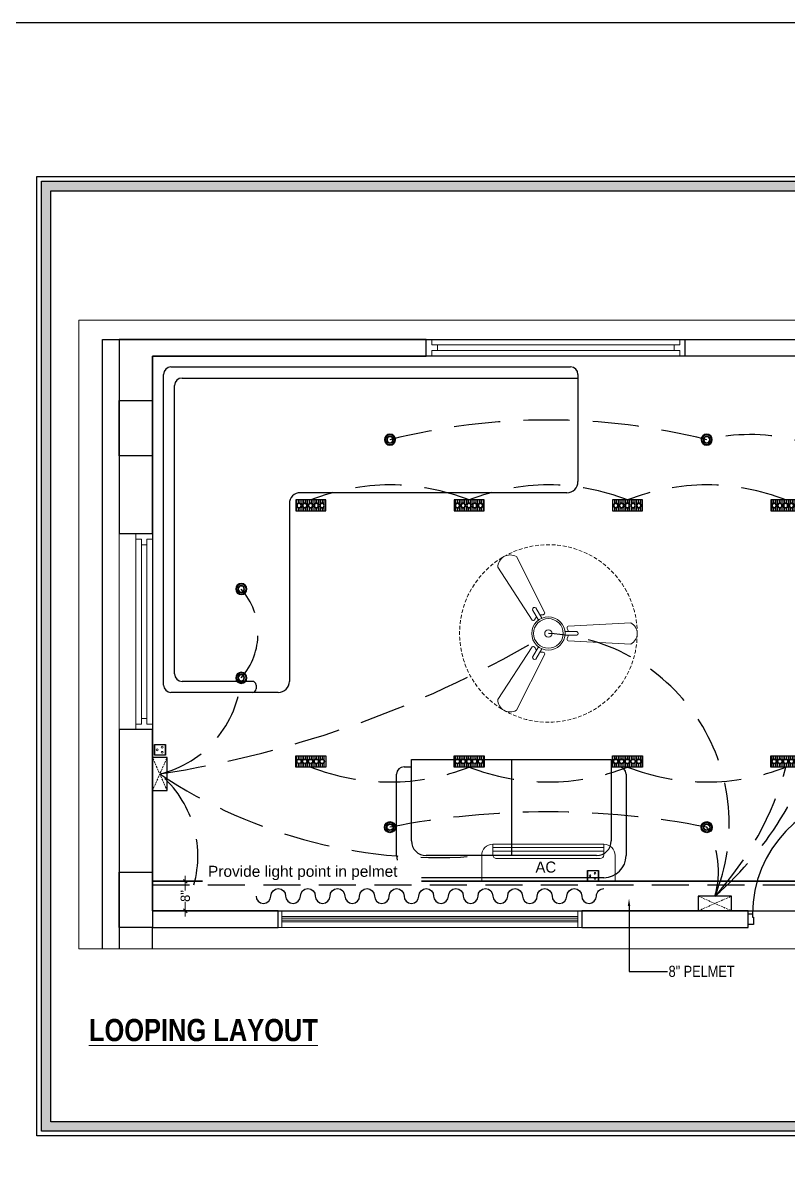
# Model space of a CAD drawing. Header units: millimetres. Extents: x 143362 to 145167, y -178521 to -176194.
# Drawn here: x 143798.1 to 144005, y -176500.3 to -176194.1 of the extents above; entities that cross this region are included whole.
import ezdxf
from ezdxf import colors
from ezdxf.entities.mleader import LeaderData, LeaderLine
from ezdxf.math import Vec2, Vec3

# ---------------------------------------------------------------- set-up
doc = ezdxf.new("R2010")
doc.units = ezdxf.units.MM
doc.header["$MEASUREMENT"] = 0
doc.header["$PDMODE"] = 2
for name, pattern in [('DASHED', [0.75, 0.5, -0.25]), ('DASHED2', [0.375, 0.25, -0.125]), ('DASHEDX2', [1.5, 1, -0.5])]:
    doc.linetypes.add(name, pattern=pattern)
doc.layers.get('Defpoints').update_dxf_attribs({"color": 220})
doc.layers.add('AR ELE-5', color=134, linetype='Continuous')
for name, color, linetype, lineweight in [('COLUMN', 1, 'Continuous', 30), ('DIM.', 250, 'Continuous', 13), ('dim05', 1, 'Continuous', 13), ('el', 7, 'Continuous', 20), ('ELEC-wires', 1, 'DASHED2', 13), ('Electrical', 84, 'Continuous', 30), ('FALSE CEILING', 6, 'Continuous', 30), ('FIRST FLOOR ( DW_RAIL )', 7, 'Continuous', 9), ('FUR1', 22, 'Continuous', 0), ('FURNITURE', 32, 'Continuous', 9), ('FURNITURE-1', 252, 'Continuous', 13), ('hatch-rcc', 251, 'Continuous', 9), ('Labelling', 1, 'Continuous', 25), ('Looping', 10, 'Continuous', 25), ('NAME PLATE', 7, 'Continuous', 25), ('SECOND FLOOR', 7, 'Continuous', 9), ('SECOND FLOOR  ( PLINE )', 251, 'Continuous', 30), ('SECOND FLOOR ( DW_RAIL )', 7, 'Continuous', 9), ('Text', 7, 'Continuous', 15), ('text1', 1, 'Continuous', 15), ('wall', 7, 'Continuous', 30)]:
    doc.layers.add(name, color=color, linetype=linetype, lineweight=lineweight)
doc.layers.add('hatch', color=250, linetype='Continuous', lineweight=9, transparency=0.5)
doc.layers.add('XX~SLAB ( PLINE )', color=251, linetype='Continuous', plot=False)
doc.styles.add('Aerial', font='arial.ttf')
doc.styles.get("Standard").update_dxf_attribs({"font": 'arial.ttf', "height": 6})
doc.styles.add('style4', font='ARIALN.TTF')
doc.styles.add('TEXT', font='eurr____.ttf')
doc.dimstyles.new('Cn_BT_9 ( BOLD )', dxfattribs={"dimtxt": 2.5, "dimasz": 1, "dimexe": 1.5, "dimexo": 0, "dimgap": 0.09, "dimtad": 0, "dimdec": 0, "dimzin": 3, "dimdsep": 46, "dimlunit": 4, "dimtxsty": 'Aerial', "dimblk": 'OBLIQUE', "dimcen": 0.09, "dimdle": 1.5, "dimclrd": 1, "dimclre": 1, "dimclrt": 5, "dimadec": 0, "dimazin": 0, "dimtfac": 0.75, "dimtdec": 0, "dimtofl": 0, "dimtmove": 0, "dimatfit": 3, "dimldrblk": 'OBLIQUE', "dimfxl": 0, "dimtolj": 1, "dimtzin": 0, "dimlwd": 15, "dimlwe": 15, "dimarcsym": 0})

# ---------------------------------------------------------------- blocks, each defined once
blk = doc.blocks.new('ceiling')
at = {"layer": 'FURNITURE', "color": 9, "lineweight": 30, "true_color": 0xc7c8ca}
for p, q in [((142904.8893330341, -176849.371071154, -0.1256346067153965), (143012.8893330341, -176849.371071154, -0.1256346067153965)), ((142902.8893330341, -176935.371071154, -0.1256346067153965), (142902.8893330341, -176851.371071154, -0.1256346067153965)), ((142907.8893330341, -176852.371071154, -0.1256346067153965), (143014.8893330341, -176852.371071154, -0.1256346067153965)), ((143014.8893330341, -176851.371071154, -0.1256346067153965), (143014.8893330341, -176880.3576746869, -0.1256346067153965)), ((142905.8893330341, -176932.371071154, -0.1256346067153965), (142905.8893330341, -176854.371071154, -0.1256346067153965)), ((143113.8888561344, -176876.4191180264), (143095.3893330341, -176876.4191180264)), ((143011.8893330341, -176883.3576746869, -0.1256346067153965), (142939.8893330341, -176883.3576746869, -0.1256346067153965)), ((142936.8893330341, -176886.3576746869, -0.1256346067153965), (142936.8893330341, -176934.371071154, -0.1256346067153965)), ((142926.8893330341, -176934.371071154, -0.1256346067153965), (142907.8893330341, -176934.371071154, -0.1256346067153965)), ((142927.8893330341, -176935.371071154, -0.1256346067153965), (142927.8893330341, -176936.371071154, -0.1256346067153965)), ((142933.8893330341, -176937.371071154, -0.1256346067153965), (142904.8893330341, -176937.371071154, -0.1256346067153965)), ((142969.8893330327, -176977.4671716834, -0.1256346067153965), (142969.8893330327, -176955.4671716831, -0.1256346067153965)), ((142969.8893330327, -176955.4671716831, -0.1256346067153965), (143023.8893330331, -176955.4671716831, -0.1256346067153965)), ((142996.8893330329, -176955.4671716831, -0.1256346067153965), (142996.8893330329, -176981.4671716833, -0.1256346067153965)), ((143023.8893330331, -176955.4671716831, -0.1256346067153965), (143023.8893330331, -176977.4671716834, -0.1256346067153965)), ((143023.8893330331, -176955.4671716831, -0.1256346067153965), (143023.8893330331, -176957.4671716819, -0.1256346067153965)), ((142965.8893330329, -176981.4671716833, -0.1256346067153965), (142965.8893330329, -176959.467171683, -0.1256346067153965)), ((142967.8893330328, -176957.4671716819, -0.1256346067153965), (142969.8893330327, -176957.4671716819, -0.1256346067153965)), ((143023.8893330331, -176957.4671716819, -0.1256346067153965), (143025.8893330341, -176957.4671716819, -0.1256346067153965)), ((143027.8893330341, -176959.467171683, -0.1256346067153965), (143027.8893330341, -176981.4671716833, -0.1256346067153965)), ((143019.8893330333, -176981.4671716833, -0.1256346067153965), (142973.8893330325, -176981.4671716833, -0.1256346067153965)), ((143021.8893330342, -176987.4671716831, -0.1256346067153965), (142971.8893330327, -176987.4671716831, -0.1256346067153965))]:
    blk.add_line(p, q, dxfattribs=at)
at = {"layer": 'FURNITURE', "color": 3, "linetype": 'DASHEDX2', "lineweight": 30, "ltscale": 10}
blk.add_line((142899.8893330341, -176989.4186838441, -0.1256346067153965), (143113.8893330341, -176989.421693099, -0.1256346067153965), dxfattribs=at)
at = {"layer": 'FURNITURE', "color": 9, "lineweight": 30, "ltscale": 10, "true_color": 0xc7c8ca}
for points in [[(143090.3893330341, -176876.4191180264), (143113.8893330341, -176876.4191180264), (143113.8893330341, -176846.4191277162), (143090.3893330341, -176846.4191277162)], [(143090.3893330341, -176876.4191180265), (143091.3893330341, -176876.4191180265), (143091.3893330341, -176846.4191277163), (143090.3893330341, -176846.4191277163)], [(143112.8890588486, -176996.4191277162), (143113.8893330341, -176996.4191277162), (143113.8893330341, -176846.4191277162), (143112.8890588486, -176846.4191277162)], [(143113.8888561344, -176876.4191180264), (143113.8888561344, -176978.5005508197), (143095.3893330341, -176978.5005508197), (143095.3893330341, -176876.4191180264)], [(143096.3893330341, -176961.5005492047), (143096.3893330341, -176944.5005475896), (143095.3893330341, -176944.5005475896), (143095.3893330341, -176961.5005492047)], [(143096.3893330341, -176978.5005508197), (143096.3893330341, -176961.5005492047), (143095.3893330341, -176961.5005492047), (143095.3893330341, -176978.5005508197)], [(143113.889333034, -176996.4191277162), (143113.889333034, -176988.4191277162), (142899.8893330341, -176988.4191277162), (142899.8893330341, -176996.4191277162)]]:
    blk.add_lwpolyline(points, close=True, dxfattribs=at)
at = {"layer": 'FURNITURE', "color": 9, "lineweight": 25, "true_color": 0xc7c8ca, "elevation": -0.1256346067153965}
blk.add_lwpolyline([(142927.889333034, -176992.4207946417, 1), (142931.889333034, -176992.4207946417, -0.9999999999999999), (142935.889333034, -176992.4207946417, 0.9999999999999999), (142939.889333034, -176992.4207946417, -0.9999999999999999), (142943.889333034, -176992.4207946417, 0.9999999999999999), (142947.889333034, -176992.4207946417, -0.9999999999999999), (142951.889333034, -176992.4207946417, 0.9999999999999999), (142955.889333034, -176992.4207946417, -0.9999999999999999), (142959.889333034, -176992.4207946417, 0.9999999999999999), (142963.889333034, -176992.4207946417, -0.9999999999999999), (142967.889333034, -176992.4207946417, 0.9999999999999999), (142971.889333034, -176992.4207946417, -0.9999999999999999), (142975.889333034, -176992.4207946417, 0.9999999999999999), (142979.889333034, -176992.4207946417, -0.9999999999999999), (142983.889333034, -176992.4207946417, 0.9999999999999999), (142987.889333034, -176992.4207946417, -0.9999999999999999), (142991.889333034, -176992.4207946417, 0.9999999999999999), (142995.889333034, -176992.4207946417, -0.9999999999999999), (142999.889333034, -176992.4207946417, 0.9999999999999999), (143003.889333034, -176992.4207946417, -0.9999999999999999), (143007.889333034, -176992.4207946417, 0.9999999999999999), (143011.889333034, -176992.4207946417, -0.9999999999999999), (143015.889333034, -176992.4207946417, 0.9999999999945429), (143019.889333034, -176992.4207845859, -0.4142135623816193), (143021.8893330341, -176990.4207845859, -0.4142135623816193)], format="xyb", dxfattribs=at)
at = {"layer": 'FURNITURE', "color": 9, "lineweight": 30, "true_color": 0xc7c8ca}
for centre, radius, start, end in [((142904.8893330341, -176851.371071154, -0.1256346067153965), 2, 90, 180), ((143012.8893330341, -176851.371071154, -0.1256346067153965), 2, 0, 90), ((142907.8893330341, -176854.371071154, -0.1256346067153965), 2, 90, 180), ((143011.8893330341, -176880.3576746869, -0.1256346067153965), 3, 270, 0), ((142939.8893330341, -176886.3576746869, -0.1256346067153965), 3, 90, 180), ((142907.8893330341, -176932.371071154, -0.1256346067153965), 2, 180, 270), ((142904.8893330341, -176935.371071154, -0.1256346067153965), 2, 180, 270), ((142926.8893330341, -176935.371071154, -0.1256346067153965), 1, 0, 90), ((142933.8893330341, -176934.371071154, -0.1256346067153965), 3, 270, 0), ((142926.8893330341, -176936.371071154, -0.1256346067153965), 1, 270, 0), ((142967.8893330328, -176959.467171683, -0.1256346067153965), 2.000000000037146, 90, 180), ((143025.8893330341, -176959.467171683, -0.1256346067153965), 2.000000000037146, 0, 90), ((142973.8893330325, -176977.4671716834, -0.1256346067153965), 4.000000000074293, 180, 270), ((143019.8893330333, -176977.4671716834, -0.1256346067153965), 4.000000000074293, 270, 0), ((142971.8893330327, -176981.4671716833, -0.1256346067153965), 6.000000000111438, 180, 270), ((143021.8893330342, -176981.4671716833, -0.1256346067153965), 6.000000000111438, 270, 0)]:
    blk.add_arc(centre, radius, start, end, dxfattribs=at)
blk = doc.blocks.new('_Oblique')
at = {"layer": 'wall', "color": 0, "lineweight": -2}
blk.add_line((-0.5, -0.5), (0.5, 0.5), dxfattribs=at)
blk = doc.blocks.new('*D211')
at = {"layer": 'Defpoints', "color": 0, "ltscale": 10, "transparency": 16777216}
for p in [(143839.7541064305, -176426.2096183696, -0.1256346067153965), (143839.7541064305, -176434.2096183697, -0.1256346067153965), (143842.0617844357, -176434.2096183697)]:
    blk.add_point(p, dxfattribs=at)
at = {"layer": 'FURNITURE', "color": 1, "lineweight": 15, "ltscale": 10, "transparency": 16777216}
for p, q in [((143839.7541064305, -176426.2096183696), (143843.5617844357, -176426.2096183696)), ((143842.0617844357, -176424.7096183696), (143842.0617844357, -176428.6811804434)), ((143842.0617844357, -176435.7096183697), (143842.0617844357, -176431.738056296)), ((143839.7541064305, -176434.2096183697), (143843.5617844357, -176434.2096183697))]:
    blk.add_line(p, q, dxfattribs=at)
for p, rotation in [((143842.0617844357, -176426.2096183696), 90), ((143842.0617844357, -176434.2096183697), 270)]:
    blk.add_blockref('_Oblique', p, dxfattribs=dict(at, rotation=rotation))
at = {"layer": 'FURNITURE', "color": 5, "lineweight": 30, "ltscale": 10, "transparency": 16777216, "insert": (143842.0617844356, -176430.2096183697), "char_height": 2.5, "attachment_point": 5, "rotation": 90, "style": 'Aerial'}
blk.add_mtext('\\A1;8"', dxfattribs=at)
blk = doc.blocks.new('LAYOUT FILE')
at = {"layer": 'NAME PLATE', "true_color": 0xd39e00}
h = blk.add_hatch(color=42, dxfattribs=at)
h.paths.add_polyline_path([(3346889.827735284, -513806.1795522575), (3346889.827735284, -514260.6977624563), (3347535.564499632, -514260.6977624563), (3347535.564499632, -513806.1795522575)])
h.paths.add_polyline_path([(3346894.359642195, -513810.7114591695), (3347531.03259272, -513810.7114591695), (3347531.03259272, -514256.1658555446), (3346894.359642195, -514256.1658555446)], flags=16)
at = {"layer": 'NAME PLATE', "color": 42, "true_color": 0xd39e00}
for points in [[(3346887.561781828, -513803.9135988018), (3347537.830453087, -513803.9135988018), (3347537.830453087, -514262.9637159123), (3346887.561781828, -514262.9637159123)], [(3346889.827735284, -513806.1795522575), (3347535.564499632, -513806.1795522575), (3347535.564499632, -514260.6977624563), (3346889.827735284, -514260.6977624563)], [(3346894.359642195, -513810.7114591695), (3347531.03259272, -513810.7114591695), (3347531.03259272, -514256.1658555446), (3346894.359642195, -514256.1658555446)]]:
    blk.add_lwpolyline(points, close=True, dxfattribs=at)
blk = doc.blocks.new('w')
at = {"layer": 'Electrical', "lineweight": 25, "true_color": 0x000000}
h = blk.add_hatch(dxfattribs=at)
h.set_pattern_fill('ANSI31', color=18, scale=4, angle=225)
h.set_pattern_definition([(270, (3371208.621729106, -539867.7139233053), (0.5, -2.08592001124677e-16), [])])
h.paths.add_polyline_path([(3358215.099537581, -518899.8754394948), (3358215.967990607, -518898.825342983, -0.6754013449340274), (3358216.426866263, -518897.6855610311, -0.1553601880188827), (3358216.80978176, -518897.8074825704), (3358217.429472655, -518897.0581787527), (3358217.429472655, -518896.8754394948), (3358209.340018004, -518896.8754394948), (3358209.340018004, -518899.8754394948)])
h.paths.add_polyline_path([(3358210.204424113, -518899.0100849569, -1), (3358210.204424113, -518897.6855610311, -1)], flags=16)
h.paths.add_polyline_path([(3358211.76003477, -518897.6855610311, -1), (3358211.76003477, -518899.0100849569, -1)], flags=16)
h.paths.add_polyline_path([(3358210.204424113, -518898.8776329458, -1), (3358210.204424113, -518897.8180130422, -1)], flags=0)
h.paths.add_polyline_path([(3358211.76003477, -518897.8180130422, -1), (3358211.76003477, -518898.8776329458, -1)], flags=0)
h.paths.add_polyline_path([(3358213.315645427, -518897.6855610311, -1), (3358213.315645427, -518899.0100849569, -1)], flags=16)
h.paths.add_polyline_path([(3358213.315645427, -518897.8180130422, -1), (3358213.315645427, -518898.8776329458, -1)], flags=0)
h.paths.add_polyline_path([(3358214.871255606, -518897.6855610311, -1), (3358214.871255606, -518899.0100849569, -1)], flags=16)
h.paths.add_polyline_path([(3358214.871255606, -518897.8180130422, -1), (3358214.871255606, -518898.8776329458, -1)], flags=0)
h.paths.add_polyline_path([(3358215.967990607, -518898.825342983), (3358215.099537581, -518899.8754394948), (3358217.429472655, -518899.8754394948), (3358217.429472655, -518897.0581787527), (3358216.80978176, -518897.8074825704, -0.7310618980470819), (3358216.426866263, -518899.0100849569, -0.19374381908399)], flags=17)
at = {"layer": 'Electrical', "color": 240, "true_color": 0xed1f24}
blk.add_lwpolyline([(3358217.429472655, -518899.8754394948), (3358209.340018004, -518899.8754394948), (3358209.340018004, -518896.8754394948), (3358217.429472655, -518896.8754394948)], close=True, dxfattribs=at)
at = {"layer": 'Electrical', "color": 18, "lineweight": 25, "true_color": 0x000000}
for centre, radius in [((3358210.204424113, -518898.347822994), 0.6622624775001867), ((3358210.204424113, -518898.347822994), 0.5298099820001494), ((3358211.76003477, -518898.347822994), 0.6622624775001867), ((3358211.76003477, -518898.347822994), 0.5298099820001494), ((3358213.315645427, -518898.347822994), 0.6622624775001867), ((3358213.315645427, -518898.347822994), 0.5298099820001494), ((3358214.871255606, -518898.347822994), 0.6622624775001867), ((3358214.871255606, -518898.347822994), 0.5298099820001494), ((3358216.426866263, -518898.347822994), 0.6622624775001867), ((3358216.426866263, -518898.347822994), 0.5298099820001494)]:
    blk.add_circle(centre, radius, dxfattribs=at)
blk = doc.blocks.new('AC PLAN')
at = {"layer": 'Electrical', "lineweight": 15}
for p, q in [((1311.478312313288, 1908.437104413139), (1311.478312313288, 1944.463337132561)), ((1311.478312313288, 1944.463337132561), (1318.461405575007, 1944.463337132561)), ((1317.600181400507, 1912.452940652001), (1317.600181400507, 1940.4475008937)), ((1318.604140579432, 1941.451459595787), (1321.473282634943, 1941.451459595787)), ((1319.608099758357, 1911.448981473076), (1319.608099758357, 1941.451459595787)), ((1320.612058460444, 1911.448981473076), (1320.612058460444, 1941.451459595787)), ((1321.473282634943, 1941.451459595787), (1321.473282634943, 1911.448981473076)), ((1321.473282634943, 1911.448981473076), (1321.473282634943, 1941.451459595787)), ((1318.604140579432, 1911.448981473076), (1321.473282634943, 1911.448981473076)), ((1321.473282634943, 1911.448981473076), (1321.473282634943, 1911.448981473076)), ((1318.461405575007, 1908.437104413139), (1311.478312313288, 1908.437104413139))]:
    blk.add_line(p, q, dxfattribs=at)
for centre, radius, start, end in [((1318.461405575007, 1941.451459595787), 3.011877179953444, 0, 90), ((1318.461405575007, 1911.448981473076), 3.01187717996163, 270, 0)]:
    blk.add_arc(centre, radius, start, end, dxfattribs=at)
at = {"layer": 'Electrical', "lineweight": 15, "extrusion": (0, 0, -1)}
for centre, major_axis, ratio, start_param, end_param in [((1318.604140579432, 1940.4475008937), (-0.7099062593501634, 0.7099062593501637), 0.9999999999999748, -0.7853981633974609, 0.7853981633974608), ((1318.604140579432, 1912.452940652001), (-0.709906259350163, 0.7099062593501634), 0.9999999999999764, 3.926990816987252, 5.497787143782125)]:
    blk.add_ellipse(centre, major_axis=major_axis, ratio=ratio, start_param=start_param, end_param=end_param, dxfattribs=at)
at = {"layer": 'Text', "style": 'TEXT'}
blk.add_text('AC', height=3, rotation=270, dxfattribs=at).set_placement((1313.813313305109, 1929.931385228264))
blk = doc.blocks.new('3we')
at = {"layer": 'Electrical', "color": 18, "ltscale": 8, "true_color": 0x000000}
for radius in [1.504376299679279, 1.304376299679279, 0.9043762996792791, 0.8043762996792791]:
    blk.add_circle((56069.74562501907, 46700.93958170684), radius, dxfattribs=at)
blk = doc.blocks.new('fan plan')
at = {"layer": 'Electrical', "lineweight": 15, "ltscale": 20}
for p, q in [((4593.496326468783, 3687.626324393863), (4594.38182594617, 3670.636230924243)), ((4598.381775878268, 3670.636300900096), (4599.266681216555, 3687.626425364131)), ((4595.881822131472, 3669.784479775542), (4595.88176538785, 3673.024781980628)), ((4596.881753466922, 3672.998418786639), (4596.881809733706, 3669.784497299308)), ((4590.771327040988, 3664.382410802955), (4575.614995024996, 3656.653698840255)), ((4589.475684188204, 3661.902294197196), (4592.258993647891, 3663.509303608054)), ((4600.50485756238, 3663.509447851295), (4603.311069987612, 3661.889345862979)), ((4617.149096034365, 3656.654425301665), (4601.992493651705, 3664.38260708105)), ((4578.500259898501, 3651.656475701446), (4592.771362803775, 3660.918387451286)), ((4592.759002707797, 3662.643297770137), (4589.952847026187, 3661.023097612971)), ((4599.992579005557, 3660.918513753528), (4614.264006160098, 3651.657101311797)), ((4602.788244746524, 3661.036512472743), (4600.004879020053, 3662.643424549216))]:
    blk.add_line(p, q, dxfattribs=at)
at = {"layer": 'Electrical', "linetype": 'DASHED', "lineweight": 15, "ltscale": 2}
blk.add_circle((4596.381894133883, 3665.312408485526), 23.99970000562427, dxfattribs=at)
at = {"layer": 'Electrical', "lineweight": 15, "ltscale": 20}
for centre, major_axis, start_param, end_param in [((4596.38153221448, 3686.000213482494), (2.341863432346697, 2.341863432346696), -0.2721361291036917, 1.842967439713894), ((4596.377004168826, 3672.83122757923), (0.3759818385687899, 0.3759818385687896), -0.4655362909922138, 1.983617803112642), ((4596.381894133883, 3665.312408485526), (3.181940741064064, -3.181940741064066), 3.141610145497995, 9.42479545267758), ((4596.381894133883, 3665.312408485526), (2.82839176984321, -2.828391769843211), 1.749190548672175e-05, 6.283202799085073), ((4594.854360125857, 3670.898577609176), (0.3821742255151437, 0.3821742255151436), 2.86301433426618, 4.257784469389463), ((4596.381840251284, 3668.390411117191), (1.705243754148765, -1.705243754148766), 2.565057313377553, 2.951307596066175), ((4596.381840251284, 3668.390411117191), (1.705243754148805, 1.705243754148804), 0.1903200413288042, 0.5765703240099498), ((4597.909232638674, 3670.898631014938), (0.3821742255066939, -0.3821742255066939), 5.167028475209826, 6.56179861035781), ((4596.381894133883, 3665.312408485526), (0.7070979424562556, 0.7070979424562551), 1.570813818704242, 7.853999125883828), ((4590.780414126712, 3663.842011191959), (0.3821742255135991, -0.3821742255135992), 0.9782382703782204, 2.373008405784323), ((4593.716292403536, 3663.77336052906), (1.705243754210263, -1.705243754210263), 3.855511470216884, 4.241761753226189), ((4599.047549269992, 3663.773453810329), (1.705243754224156, 1.705243754224155), 5.18305119135727, 5.569301474366657), ((4601.983425639468, 3663.842207172031), (0.3821742255036927, -0.3821742255036931), 2.339415558367273, 3.734185693862039), ((4589.872850440341, 3661.548764088267), (0.3759818385798772, -0.3759818385798775), 3.199655137748724, 5.648809232417091), ((4593.716292403536, 3663.77336052906), (1.705243754433056, -1.705243754433056), 4.659452416199873, 5.045702698893486), ((4592.307896636325, 3661.196440675372), (0.3821742255026672, 0.382174225502667), -1.325775871024298, 0.06899426504759609), ((4600.456035636264, 3661.196583190078), (0.3821742255083271, -0.3821742255083274), 3.072633372393843, 4.467403508410714), ((4599.047549269992, 3663.773453810329), (1.70524375423754, 1.705243754237539), 4.379110245656963, 4.76536052839575), ((4602.895827315646, 3661.557233729476), (0.3759818385804788, 0.3759818385804785), 3.723253913741946, 6.172408008385736), ((4578.465910456973, 3654.968192615623), (2.341863432336321, -2.341863432336322), 3.393055299604534, 5.50815886913621), ((4614.298239730197, 3654.968819358462), (2.341863432340048, -2.341863432340051), 5.487450402242704, 7.602553971772339)]:
    blk.add_ellipse(centre, major_axis=major_axis, ratio=1, start_param=start_param, end_param=end_param, dxfattribs=at)
blk = doc.blocks.new('RGH')
at = {"color": 242, "linetype": 'DASHED', "true_color": 0xcd2027}
for p, q in [((130318.5484347768, 18194.21807668955), (130309.5413055845, 18198.20493577273)), ((130318.5484347768, 18198.20493577273), (130309.5413055845, 18194.21807668955))]:
    blk.add_line(p, q, dxfattribs=at)
at = {"layer": 'ELEC-wires', "color": 5, "linetype": 'ByBlock', "lineweight": 30, "ltscale": 4}
blk.add_lwpolyline([(130309.5413055845, 18198.20493577273), (130318.5484347768, 18198.20493577273), (130318.5484347768, 18194.21807668955), (130309.5413055845, 18194.21807668955)], close=True, dxfattribs=at)
blk = doc.blocks.new('erfer')
at = {"layer": 'hatch-rcc', "lineweight": 30}
blk.add_lwpolyline([(1905.896315097809, -1304.211636602879), (1908.37822675705, -1304.211636602879), (1908.37822675705, -1306.727737888694), (1905.896315097809, -1306.727737888694)], close=True, dxfattribs=at)
at = {"layer": 'hatch-rcc'}
blk.add_lwpolyline([(1905.961758136749, -1304.277079686522), (1908.312783718109, -1304.277079686522), (1908.312783718109, -1306.66229480505), (1905.961758136749, -1306.66229480505)], close=True, dxfattribs=at)
for centre in [(1906.559575557709, -1305.954284504056), (1907.138298988342, -1304.812301203609), (1907.717022418976, -1305.954284504056)]:
    blk.add_circle(centre, 0.2107772827148438, dxfattribs=at)
blk = doc.blocks.new('16')
at = {"layer": 'hatch-rcc', "color": 1, "lineweight": 30}
blk.add_lwpolyline([(392822.8275217687, -38266.86595234129), (392825.1280803315, -38266.86595234129), (392825.1280803315, -38269.19820229724), (392822.8275217687, -38269.19820229724)], close=True, dxfattribs=at)
at = {"layer": 'hatch-rcc', "color": 1}
blk.add_lwpolyline([(392822.8881828898, -38266.92661350378), (392825.0674192104, -38266.92661350378), (392825.0674192104, -38269.13754113475), (392822.8881828898, -38269.13754113475)], close=True, dxfattribs=at)
for centre in [(392823.4423178372, -38268.48126509268), (392823.9787539907, -38267.42272642526), (392824.5151901442, -38268.48126509268)]:
    blk.add_circle(centre, 0.1953758026748124, dxfattribs=at)

msp = doc.modelspace()

# ---------------------------------------------------------------- linework, layer by layer
at = {"elevation": -0.1256346067153965}
msp.add_lwpolyline([(143994.1793854041, -176435.0221183696), (143995.3293854041, -176435.0221183696), (143995.3293854041, -176435.8846183696), (143995.6168854041, -176435.8846183696), (143995.6168854041, -176437.8971183696), (143994.1793854041, -176437.8971183696)], close=True, dxfattribs=at)
at = {"layer": 'AR ELE-5', "linetype": 'ByBlock', "ltscale": 15}
msp.add_arc((144027.5765833522, -176435.0416683998, -0.1256346067153965), 32.24720387429808, 92.37301451237741, 179.9652641387007, dxfattribs=at)
at = {"layer": 'COLUMN'}
for p, q in [((143824.1793854041, -176296.2096183693, -0.1256346067153965), (143833.1793854041, -176296.2096183693, -0.1256346067153965)), ((143824.1793854041, -176311.2096183693, -0.1256346067153965), (143824.1793854041, -176296.2096183693, -0.1256346067153965)), ((143833.1793854041, -176296.2096183693, -0.1256346067153965), (143833.1793854041, -176311.2096183693, -0.1256346067153965)), ((143833.1793854041, -176311.2096183693, -0.1256346067153965), (143824.1793854041, -176311.2096183693, -0.1256346067153965)), ((143824.1793854041, -176423.7096183696, -0.1256346067153965), (143833.1793854041, -176423.7096183696, -0.1256346067153965)), ((143824.1793854041, -176438.7096183696, -0.1256346067153965), (143824.1793854041, -176423.7096183696, -0.1256346067153965)), ((143833.1793854041, -176423.7096183696, -0.1256346067153965), (143833.1793854041, -176438.7096183696, -0.1256346067153965)), ((143833.1793854041, -176438.7096183696, -0.1256346067153965), (143824.1793854041, -176438.7096183696, -0.1256346067153965))]:
    msp.add_line(p, q, dxfattribs=at)
at = {"layer": 'FALSE CEILING', "lineweight": 25, "elevation": -0.1256346067153965}
for points in [[(144047.1793854041, -176426.2096183696), (144047.1793854041, -176284.2096183696), (143833.17915242, -176284.2096183696), (143833.17915242, -176426.2096183696)], [(143833.1793854041, -176426.2096183696), (143833.1793854041, -176434.2096183696), (144047.1793854041, -176434.2096183696), (144047.1793854041, -176426.2096183696)]]:
    msp.add_lwpolyline(points, close=True, dxfattribs=at)
at = {"layer": 'FIRST FLOOR ( DW_RAIL )'}
for p, q in [((143868.1793854041, -176438.7096183698, -0.1256346067153965), (143868.1793854041, -176434.2096183698, -0.1256346067153965)), ((143868.1793854041, -176435.7096183698, -0.1256346067153965), (143948.1793854041, -176435.7096183697, -0.1256346067153965)), ((143868.1793854041, -176436.2096183698, -0.1256346067153965), (143868.1793854041, -176435.7096183698, -0.1256346067153965)), ((143948.1793854041, -176436.2096183696, -0.1256346067153965), (143868.1793854041, -176436.2096183698, -0.1256346067153965)), ((143868.1793854041, -176436.7096183698, -0.1256346067153965), (143948.1793854041, -176436.7096183697, -0.1256346067153965)), ((143868.1793854041, -176437.2096183698, -0.1256346067153965), (143868.1793854041, -176436.7096183698, -0.1256346067153965)), ((143948.1793854041, -176434.2096183697, -0.1256346067153965), (143948.1793854041, -176438.7096183696, -0.1256346067153965)), ((143948.1793854041, -176434.2096183697, -0.1256346067153965), (143949.1793854041, -176434.2096183697, -0.1256346067153965)), ((143948.1793854041, -176435.7096183697, -0.1256346067153965), (143948.1793854041, -176436.2096183696, -0.1256346067153965)), ((143948.1793854041, -176436.7096183697, -0.1256346067153965), (143948.1793854041, -176437.2096183696, -0.1256346067153965)), ((143948.1793854041, -176437.2096183696, -0.1256346067153965), (143868.1793854041, -176437.2096183698, -0.1256346067153965))]:
    msp.add_line(p, q, dxfattribs=at)
at = {"layer": 'FURNITURE', "color": 3, "lineweight": 30, "ltscale": 10}
msp.add_lwpolyline([(143362.0188089069, -176194.062771595), (144504.6761070592, -176194.062771595), (144504.6761070592, -177339.5322632141), (143362.0188089069, -177339.5322632141)], close=True, dxfattribs=at)
at = {"layer": 'Labelling', "lineweight": 0, "ltscale": 10}
for p, q in [((144061.4528862875, -176274.5370135694), (143813.3042463347, -176274.5370135693)), ((143813.3042463347, -176274.5370135693), (143813.3042463347, -176444.4610907765)), ((143813.3042463347, -176444.4610907765), (144061.4528862875, -176444.4610907766))]:
    msp.add_line(p, q, dxfattribs=at)
at = {"layer": 'Looping', "color": 251, "linetype": 'DASHED', "lineweight": 25, "ltscale": 25, "true_color": 0x636466, "elevation": -0.8794422470073187}
for points in [[(143875.9793482702, -176323.0942238266, -0.1887496070340691), (143918.7792528905, -176323.0942238266, -0.1887496070340704), (143961.5791575108, -176323.0942238266)], [(143875.9793482702, -176395.3250129128, 0.1887496070340691), (143918.7792528905, -176395.3250129128, 0.1887496070340704), (143961.5791575108, -176395.3250129128)]]:
    msp.add_lwpolyline(points, format="xyb", dxfattribs=at)
at = {"layer": 'Looping', "color": 251, "linetype": 'DASHED', "lineweight": 25, "ltscale": 25, "true_color": 0x636466}
for centre, radius, start, end in [((143940.1791760772, -176476.1838824679, -0.8794422470073187), 174.6833139529616, 75.81732296715445, 104.1826770328455), ((143982.97910982, -176377.7633409456, -0.8794422470073187), 58.70834970810402, 68.62238960642962, 111.3776103935704), ((143843.5151072358, -176359.2096183696, -0.1256346067153965), 18.18532734920209, 318.7098395440993, 41.29016045590065), ((143982.97910982, -176340.6558957938, -0.8794422470073187), 58.70834970810402, 248.6223896064296, 291.3776103935704), ((143940.1791760772, -176630.1137853102, -0.8794422470073187), 222.6715708587443, 78.9181615942317, 101.0818384057684)]:
    msp.add_arc(centre, radius, start, end, dxfattribs=at)
at = {"layer": 'Looping', "linetype": 'DASHED', "lineweight": 25, "ltscale": 25}
for centre, radius, start, end in [((143994.6747808789, -176355.5296462999, -0.8794422470073187), 50.0892322563344, 357.4302264240737, 103.503059932302), ((143925.9051676812, -176361.807276667, -0.8794422470073187), 90.52140425614374, 310.9052536869744, 24.2737479945964), ((143828.249569509, -176369.0367748005, -0.3769038201459514), 29.01106713962904, 283.8066074557328, 355.7046924910133), ((143922.4348693081, -176372.9724310368, -0.8794422470073187), 84.93814604621073, 317.6216149131406, 344.7421703323044), ((143962.3351323039, -176423.4769329926, -0.8794422470073187), 23.81955640212221, 343.5483952374461, 29.92483000550299)]:
    msp.add_arc(centre, radius, start, end, dxfattribs=at)
at = {"layer": 'Looping', "color": 6, "linetype": 'DASHED', "lineweight": 25, "ltscale": 25}
for centre, radius, start, end in [((143790.0289052723, -176108.379194288, -0.2512692134307907), 292.3371285385192, 278.8834223561904, 300.9052688438231), ((143937.5988383481, -176410.6094534899, -1.005076853722715), 51.46456103844221, 337.5979695803412, 87.12612329843012)]:
    msp.add_arc(centre, radius, start, end, dxfattribs=at)
at = {"layer": 'SECOND FLOOR'}
for p, q in [((143824.1793854041, -176279.7096183696, -0.1256346067153965), (144061.4528862875, -176279.7096183697, -0.1256346067153965)), ((143824.1793854041, -176279.7096183696, -0.1256346067153965), (143824.1793854041, -176444.4610907765, -0.1256346067153965)), ((143977.1793478711, -176279.7096024584, -0.1256346067153965), (143907.1793854042, -176279.7096104138, -0.1256346067153965)), ((143907.1793854042, -176279.709610414, -0.1256346067153965), (143907.1793854042, -176284.2096104138, -0.1256346067153965)), ((143908.6793854042, -176279.7096104138, -0.1256346067153965), (143907.1793854042, -176279.709610414, -0.1256346067153965)), ((143907.1793854042, -176279.709610414, -0.1256346067153965), (143907.1793854042, -176284.2096104138, -0.1256346067153965)), ((143907.1793854042, -176279.7096104138, -0.1256346067153965), (143907.1793854042, -176284.2096104138, -0.1256346067153965)), ((143908.6793854042, -176281.209610414, -0.1256346067153965), (143908.6793854042, -176279.7096104138, -0.1256346067153965)), ((143977.1793478711, -176279.7096024584, -0.1256346067153965), (143975.6793478711, -176279.7096024584, -0.1256346067153965)), ((143975.6793478711, -176279.7096024584, -0.1256346067153965), (143975.6793478711, -176281.2096024584, -0.1256346067153965)), ((143977.1793478711, -176279.7096024584, -0.1256346067153965), (143977.1793478711, -176284.2096024582, -0.1256346067153965)), ((143977.1793478711, -176284.2096024584, -0.1256346067153965), (143977.1793478711, -176279.7096024584, -0.1256346067153965)), ((143977.1793478711, -176284.2096024584, -0.1256346067153965), (143977.1793478711, -176279.7096024584, -0.1256346067153965)), ((143910.1793854042, -176281.209610414, -0.1256346067153965), (143908.6793854042, -176281.209610414, -0.1256346067153965)), ((143908.6793854042, -176284.2096104138, -0.1256346067153965), (143908.6793854042, -176282.7096104136, -0.1256346067153965)), ((143908.6793854042, -176282.7096104136, -0.1256346067153965), (143910.1793854042, -176282.709610414, -0.1256346067153965)), ((143910.1793854042, -176281.209610414, -0.1256346067153965), (143974.1793478711, -176281.2096024585, -0.1256346067153965)), ((143910.1793854042, -176282.709610414, -0.1256346067153965), (143910.1793854042, -176281.209610414, -0.1256346067153965)), ((143910.1793854042, -176282.709610414, -0.1256346067153965), (143910.1793854042, -176281.209610414, -0.1256346067153965)), ((143974.1793478711, -176282.7096024585, -0.1256346067153965), (143910.1793854042, -176282.709610414, -0.1256346067153965)), ((143975.6793478711, -176281.2096024584, -0.1256346067153965), (143974.1793478711, -176281.2096024584, -0.1256346067153965)), ((143974.1793478711, -176281.2096024584, -0.1256346067153965), (143974.1793478711, -176282.7096024585, -0.1256346067153965)), ((143974.1793478711, -176281.2096024585, -0.1256346067153965), (143974.1793478711, -176282.7096024585, -0.1256346067153965)), ((143974.1793478711, -176282.7096024585, -0.1256346067153965), (143975.6793478711, -176282.7096024585, -0.1256346067153965)), ((143975.6793478711, -176282.7096024585, -0.1256346067153965), (143975.6793478711, -176284.2096024584, -0.1256346067153965)), ((143833.1793854041, -176434.2096183696, -0.1256346067153965), (143833.1793854041, -176284.2096183696, -0.1256346067153965)), ((143833.1793854041, -176284.2096183696, -0.1256346067153965), (144047.1793854041, -176284.2096183696, -0.1256346067153965)), ((143907.1793854042, -176284.2096104138, -0.1256346067153965), (143977.1793478711, -176284.2096024584, -0.1256346067153965)), ((143907.1793854042, -176284.2096104138, -0.1256346067153965), (143908.6793854042, -176284.2096104138, -0.1256346067153965)), ((143975.6793478711, -176284.2096024584, -0.1256346067153965), (143977.1793478711, -176284.2096024584, -0.1256346067153965)), ((143833.1793854041, -176332.2096183696, -0.1256346067153965), (143824.1793854041, -176332.2096183696, -0.1256346067153965)), ((143833.1793854041, -176385.2096183696, -0.1256346067153965), (143824.1793854041, -176385.2096183696, -0.1256346067153965)), ((143833.1793854041, -176434.2096183696, -0.1256346067153965), (143867.179385404, -176434.2096183698, -0.1256346067153965)), ((143867.179385404, -176438.7096183698, -0.1256346067153965), (143867.179385404, -176434.2096183698, -0.1256346067153965)), ((143949.1793854041, -176434.2096183697, -0.1256346067153965), (143994.1793854041, -176434.2096183696, -0.1256346067153965)), ((143949.1793854041, -176438.7096183697, -0.1256346067153965), (143949.1793854041, -176434.2096183697, -0.1256346067153965)), ((143994.1793854041, -176438.7096183696, -0.1256346067153965), (143994.1793854041, -176434.2096183696, -0.1256346067153965)), ((143833.1793854041, -176438.7096183696, -0.1256346067153965), (143994.1793854041, -176438.7096183696, -0.1256346067153965)), ((143833.1793854041, -176444.4610907765, -0.1256346067153965), (143833.1793854041, -176438.7096183696, -0.1256346067153965))]:
    msp.add_line(p, q, dxfattribs=at)
at = {"layer": 'SECOND FLOOR  ( PLINE )'}
for p, q in [((143907.1793854042, -176279.7096104139, -0.1256346067153965), (143824.1793854041, -176279.7096183696, -0.1256346067153965)), ((143824.1793854041, -176279.7096183696, -0.1256346067153965), (143824.1793854041, -176332.2096183696, -0.1256346067153965)), ((143907.1793854042, -176284.2096104138, -0.1256346067153965), (143907.1793854042, -176279.7096104139, -0.1256346067153965)), ((143977.1793478711, -176284.2096024582, -0.1256346067153965), (143977.1793478711, -176279.7096024582, -0.1256346067153965)), ((143977.1793478711, -176279.7096024582, -0.1256346067153965), (144061.4528862875, -176279.7096063762, -0.1256346067153965)), ((143833.1793854041, -176284.2096183696, -0.1256346067153965), (143907.1793854042, -176284.2096104138, -0.1256346067153965)), ((143833.1793854041, -176332.2096183696, -0.1256346067153965), (143833.1793854041, -176284.2096183696, -0.1256346067153965)), ((144047.1793854041, -176284.2096183696, -0.1256346067153965), (143977.1793478711, -176284.2096024582, -0.1256346067153965)), ((143824.1793854041, -176332.2096183696, -0.1256346067153965), (143833.1793854041, -176332.2096183696, -0.1256346067153965)), ((143828.6793854041, -176385.2096183696, -0.1256346067153965), (143824.1793854041, -176385.2096183696, -0.1256346067153965)), ((143824.1793854041, -176385.2096183696, -0.1256346067153965), (143824.1793854041, -176444.4610907765, -0.1256346067153965)), ((143833.1793854041, -176385.2096183696, -0.1256346067153965), (143828.6793854041, -176385.2096183696, -0.1256346067153965)), ((143833.1793854041, -176434.2096183696, -0.1256346067153965), (143833.1793854041, -176385.2096183696, -0.1256346067153965)), ((143867.179385404, -176434.2096183697, -0.1256346067153965), (143833.1793854041, -176434.2096183696, -0.1256346067153965)), ((143867.1793854041, -176438.7096183698, -0.1256346067153965), (143867.179385404, -176434.2096183697, -0.1256346067153965)), ((143994.1793854041, -176434.2096183696, -0.1256346067153965), (143949.1793854041, -176434.2096183697, -0.1256346067153965)), ((143949.1793854041, -176434.2096183697, -0.1256346067153965), (143949.1793854041, -176438.7096183697, -0.1256346067153965)), ((143994.1793854041, -176438.7096183696, -0.1256346067153965), (143994.1793854041, -176434.2096183696, -0.1256346067153965)), ((143833.179385404, -176444.4610907765, -0.1256346067153965), (143833.179385404, -176438.7096183696, -0.1256346067153965)), ((143833.179385404, -176438.7096183696, -0.1256346067153965), (143867.1793854041, -176438.7096183698, -0.1256346067153965)), ((143949.1793854041, -176438.7096183697, -0.1256346067153965), (143994.1793854041, -176438.7096183696, -0.1256346067153965))]:
    msp.add_line(p, q, dxfattribs=at)
at = {"layer": 'SECOND FLOOR ( DW_RAIL )'}
for p, q in [((143833.1793854041, -176332.2096183696, -0.1256346067153965), (143828.6793854042, -176332.2096183696, -0.1256346067153965)), ((143828.6793854042, -176332.2096183696, -0.1256346067153965), (143828.6793854042, -176333.7096183696, -0.1256346067153965)), ((143833.1793854042, -176332.2096183696, -0.1256346067153965), (143828.6793854042, -176332.2096183696, -0.1256346067153965)), ((143828.6793854042, -176332.2096183696, -0.1256346067153965), (143828.6793854041, -176385.2096183696, -0.1256346067153965)), ((143833.1793854042, -176333.7096183696, -0.1256346067153965), (143833.1793854041, -176332.2096183696, -0.1256346067153965)), ((143833.1793854041, -176385.2096183696, -0.1256346067153965), (143833.1793854042, -176332.2096183696, -0.1256346067153965)), ((143828.6793854042, -176333.7096183696, -0.1256346067153965), (143830.1793854045, -176333.7096183696, -0.1256346067153965)), ((143830.1793854045, -176333.7096183696, -0.1256346067153965), (143830.1793854041, -176335.2096183696, -0.1256346067153965)), ((143830.179385404, -176382.2096183696, -0.1256346067153965), (143830.1793854041, -176335.2096183696, -0.1256346067153965)), ((143830.1793854041, -176335.2096183696, -0.1256346067153965), (143831.6793854041, -176335.2096183696, -0.1256346067153965)), ((143830.1793854041, -176335.2096183696, -0.1256346067153965), (143831.6793854041, -176335.2096183696, -0.1256346067153965)), ((143831.6793854041, -176335.2096183696, -0.1256346067153965), (143831.6793854041, -176333.7096183696, -0.1256346067153965)), ((143831.6793854041, -176333.7096183696, -0.1256346067153965), (143833.1793854042, -176333.7096183696, -0.1256346067153965)), ((143831.6793854041, -176335.2096183696, -0.1256346067153965), (143831.679385404, -176382.2096183696, -0.1256346067153965)), ((143830.179385404, -176383.7096183696, -0.1256346067153965), (143828.6793854041, -176383.7096183696, -0.1256346067153965)), ((143828.6793854041, -176383.7096183696, -0.1256346067153965), (143828.6793854041, -176385.2096183696, -0.1256346067153965)), ((143831.6793854041, -176382.2096183696, -0.1256346067153965), (143830.179385404, -176382.2096183696, -0.1256346067153965)), ((143831.679385404, -176382.2096183696, -0.1256346067153965), (143830.179385404, -176382.2096183696, -0.1256346067153965)), ((143830.179385404, -176382.2096183696, -0.1256346067153965), (143830.179385404, -176383.7096183696, -0.1256346067153965)), ((143831.6793854041, -176383.7096183696, -0.1256346067153965), (143831.6793854041, -176382.2096183696, -0.1256346067153965)), ((143833.1793854041, -176383.7096183696, -0.1256346067153965), (143831.6793854041, -176383.7096183696, -0.1256346067153965)), ((143833.1793854041, -176385.2096183696, -0.1256346067153965), (143833.1793854041, -176383.7096183696, -0.1256346067153965)), ((143828.6793854041, -176385.2096183696, -0.1256346067153965), (143833.1793854041, -176385.2096183696, -0.1256346067153965)), ((143828.6793854041, -176385.2096183696, -0.1256346067153965), (143833.1793854041, -176385.2096183696, -0.1256346067153965))]:
    msp.add_line(p, q, dxfattribs=at)
at = {"layer": 'XX~SLAB ( PLINE )'}
for p, q in [((143819.6793854042, -176279.7096183694, -0.1256346067153965), (144061.4528862875, -176279.7096064726, -0.1256346067153965)), ((143819.6793854042, -176444.4610907765, -0.1256346067153965), (143819.6793854042, -176279.7096183694, -0.1256346067153965))]:
    msp.add_line(p, q, dxfattribs=at)

# ---------------------------------------------------------------- block references
at = {"layer": 'dim05', "xscale": -1, "rotation": 180}
for p in [(87827.63364643815, -129605.8854263609, -0.8794422470073187), (87913.23345567823, -129605.8854263609, -0.8794422470073187)]:
    msp.add_blockref('3we', p, dxfattribs=at)
at = {"layer": 'dim05', "xscale": -1}
for p in [(199926.9247774391, -223048.1492000764, -0.1256346067153965), (199926.9247774391, -223072.1492000764, -0.1256346067153965)]:
    msp.add_blockref('3we', p, dxfattribs=at)
at = {"layer": 'dim05'}
for p in [(87827.63364643815, -223112.5338103784, -0.8794422470073187), (87913.23345567823, -223112.5338103784, -0.8794422470073187)]:
    msp.add_blockref('3we', p, dxfattribs=at)
at = {"layer": 'el', "color": 18, "true_color": 0x000000, "xscale": 1.274012090250485, "yscale": 1.274012090250485, "zscale": 1.274012090250485, "rotation": 90}
msp.add_blockref('16', (95198.27142143158, -676887.2412074375, -0.2512692134307907), dxfattribs=at)
at = {"layer": 'ELEC-wires', "linetype": 'ByBlock', "lineweight": -3, "xscale": -1, "rotation": 90}
msp.add_blockref('RGH', (162031.3844348834, -46083.16474818904, -0.2512692134307907), dxfattribs=at)
at = {"layer": 'ELEC-wires', "linetype": 'ByBlock', "lineweight": -3, "xscale": -1}
msp.add_blockref('RGH', (274299.2243692913, -194628.4276950594, -0.2512692134307907), dxfattribs=at)
at = {"layer": 'FALSE CEILING', "lineweight": 5, "rotation": 270}
msp.add_blockref('fan plan', (140274.8667384687, -171762.8277242357, -1.005076853722715), dxfattribs=at)
at = {"layer": 'FURNITURE', "lineweight": 30}
msp.add_blockref('ceiling', (933.2900523699645, 562.2095093464886), dxfattribs=at)
at = {"layer": 'FURNITURE', "linetype": 'ByBlock', "lineweight": 15, "rotation": 90}
msp.add_blockref('AC PLAN', (145866.6296061769, -177737.6879306829, -0.1256346067153965), dxfattribs=at)
at = {"layer": 'FURNITURE-1', "xscale": 1.18092012721511, "yscale": 1.18092012721511, "zscale": 1.18092012721511, "rotation": 89.99999999999999}
msp.add_blockref('erfer', (142293.5672003746, -178642.8401115473, -0.2512692134307907), dxfattribs=at)
at = {"layer": 'hatch', "lineweight": 30, "xscale": -1, "rotation": 180}
for p in [(-3214337.405455305, -695222.9696633212, -0.8794422470073187), (-3214294.605550685, -695222.9696633212, -0.8794422470073187), (-3214251.805646065, -695222.9696633212, -0.8794422470073187), (-3214209.005741445, -695222.9696633212, -0.8794422470073187)]:
    msp.add_blockref('w', p, dxfattribs=at)
at = {"layer": 'hatch', "lineweight": 30}
for p in [(-3214337.405397059, 342504.5504265821, -0.8794422470073187), (-3214294.605492439, 342504.5504265821, -0.8794422470073187), (-3214251.805587819, 342504.5504265821, -0.8794422470073187), (-3214209.005683199, 342504.5504265821, -0.8794422470073187)]:
    msp.add_blockref('w', p, dxfattribs=at)
at = {"layer": 'NAME PLATE', "lineweight": 0, "xscale": 0.5650727998168807, "yscale": 0.5650727998168807, "zscale": 0.5650727998168807}
msp.add_blockref('LAYOUT FILE', (-1747433.20956612, 114100.9336415353, 0.1256346067153965), dxfattribs=at)

# ---------------------------------------------------------------- texts
at = {"layer": 'DIM.', "color": 1, "insert": (143816.0243534495, -176463.4391200875), "char_height": 6, "attachment_point": 1}
msp.add_mtext_dynamic_manual_height_columns('{\\fArial Narrow|b1|i0|c0|p34;\\LLOOPING LAYOUT}', width=95.45056458176805, gutter_width=1, heights=[0], dxfattribs=at)

# ---------------------------------------------------------------- dimensions: what is measured, and where the dimension line sits
at = {"layer": 'FURNITURE', "lineweight": 30, "ltscale": 10}
dim = msp.add_linear_dim(base=(143842.0617844357, -176434.2096183697), p1=(143839.7541064304, -176426.2096183696, -0.1256346067153965), p2=(143839.7541064304, -176434.2096183696, -0.1256346067153965), angle=270, dimstyle='Cn_BT_9 ( BOLD )', dxfattribs=at)
dim.commit()
dim.dimension.update_dxf_attribs({"geometry": '*D211', "text_midpoint": (143842.0617844356, -176430.2096183697)})

# ---------------------------------------------------------------- leaders
at = {"layer": 'text1', "lineweight": 25, "ltscale": 20}
ml = msp.add_multileader_mtext('Standard', dxfattribs=at)
ml.set_content('8" PELMET', color=1, style='style4')
ml.set_leader_properties()
ml.build(insert=Vec2(0, 0))
ml.multileader.update_dxf_attribs({"dogleg_length": 5.944704107067082, "arrow_head_size": 2})
ctx = ml.context
ctx.base_point, ctx.char_height, ctx.arrow_head_size, ctx.landing_gap_size, ctx.plane_origin, ctx.plane_x_axis, ctx.plane_y_axis = Vec3(143972.360149818, -176450.5886775265), 3, 2, 0.4, Vec3(143948.5113284741, -176454.2948603244), Vec3(1, -2.449293598294706e-16), Vec3(2.449293598294706e-16, 1)
ctx.text_align_type = 1
notes = []
notes.append((ctx, [(0, (1, 1, 0), (143961.9789118343, -176450.5886775265), (1, -2.449293598294706e-16), 10.38123798369998, [(0, [(143961.9789118343, -176430.8587659855)], 0, [])])]))
ctx.mtext.insert, ctx.mtext.text_direction, ctx.mtext.width, ctx.mtext.alignment = Vec3(143981.5780215779, -176449.0630977175), Vec3(1, -2.449293598294706e-16), 26.25357361412308, 2
for ctx, leaders in notes:
    for number, flags, end, landing, length, lines in leaders:
        leader = LeaderData()
        leader.index, (leader.has_last_leader_line, leader.has_dogleg_vector, leader.attachment_direction) = number, flags
        leader.last_leader_point, leader.dogleg_vector, leader.dogleg_length = Vec3(end), Vec3(landing), length
        for number, points, colour, breaks in lines:
            line = LeaderLine()
            line.index, line.vertices, line.color, line.breaks = number, Vec3.list(points), colors.encode_raw_color(colour), breaks
            leader.lines.append(line)
        ctx.leaders.append(leader)

# ---------------------------------------------------------------- next in the draw order: texts
at = {"layer": 'FUR1', "color": 1, "insert": (143876.2909893909, -176423.9675707563, -0.1256346067153657), "char_height": 2.983940981329286, "width": 56.17215036345316, "attachment_point": 5, "style": 'style4', "bg_fill": 2}
msp.add_mtext('\\A1;\\pxql;{\\fArial|b0|i0|c0|p34;Provide light point in pelmet}', dxfattribs=at)

# ---------------------------------------------------------------- next in the draw order: linework, layer by layer
at = {"layer": 'Looping', "linetype": 'DASHED', "lineweight": 25, "ltscale": 25}
msp.add_arc((143910.0124651491, -176284.5664052451, -0.3769038201459514), 135.2384918803005, 236.4001536326574, 275.1560945704198, dxfattribs=at)
at = {"layer": 'Looping', "color": 42, "linetype": 'DASHED', "lineweight": 25, "ltscale": 25, "true_color": 0xd39e00}
msp.add_arc((143816.3087206863, -176419.4203300061, -0.3769038201459514), 29.14059116732197, 344.496902946644, 49.65778070888344, dxfattribs=at)

doc.saveas('drawing.dxf')
